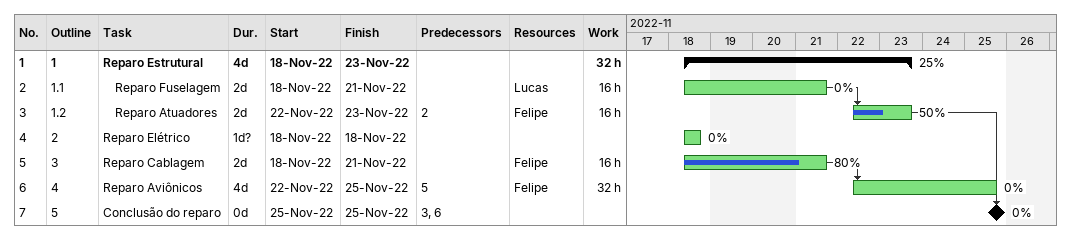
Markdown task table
| ID | WBS | Task | Duration | Start | Finish | Predecessors | Resources | % complete | Work (h) |
|---|---|---|---|---|---|---|---|---|---|
| 1 | 1 | **Reparo Estrutural** | 4d | 2022-11-18 | 2022-11-23 |  |  | 25 | 32 |
| 2 | 1.1 | Reparo Fuselagem | 2d | 2022-11-18 | 2022-11-21 |  | Lucas | 0 | 16 |
| 3 | 1.2 | Reparo Atuadores | 2d | 2022-11-22 | 2022-11-23 | 2 | Felipe | 50 | 16 |
| 4 | 2 | Reparo Elétrico | 1d? | 2022-11-18 | 2022-11-18 |  |  | 0 |  |
| 5 | 3 | Reparo Cablagem | 2d | 2022-11-18 | 2022-11-21 |  | Felipe | 80 | 16 |
| 6 | 4 | Reparo Aviônicos | 4d | 2022-11-22 | 2022-11-25 | 5 | Felipe | 0 | 32 |
| 7 | 5 | Conclusão do reparo | 0d | 2022-11-25 | 2022-11-25 | 3, 6 |  | 0 |  |
